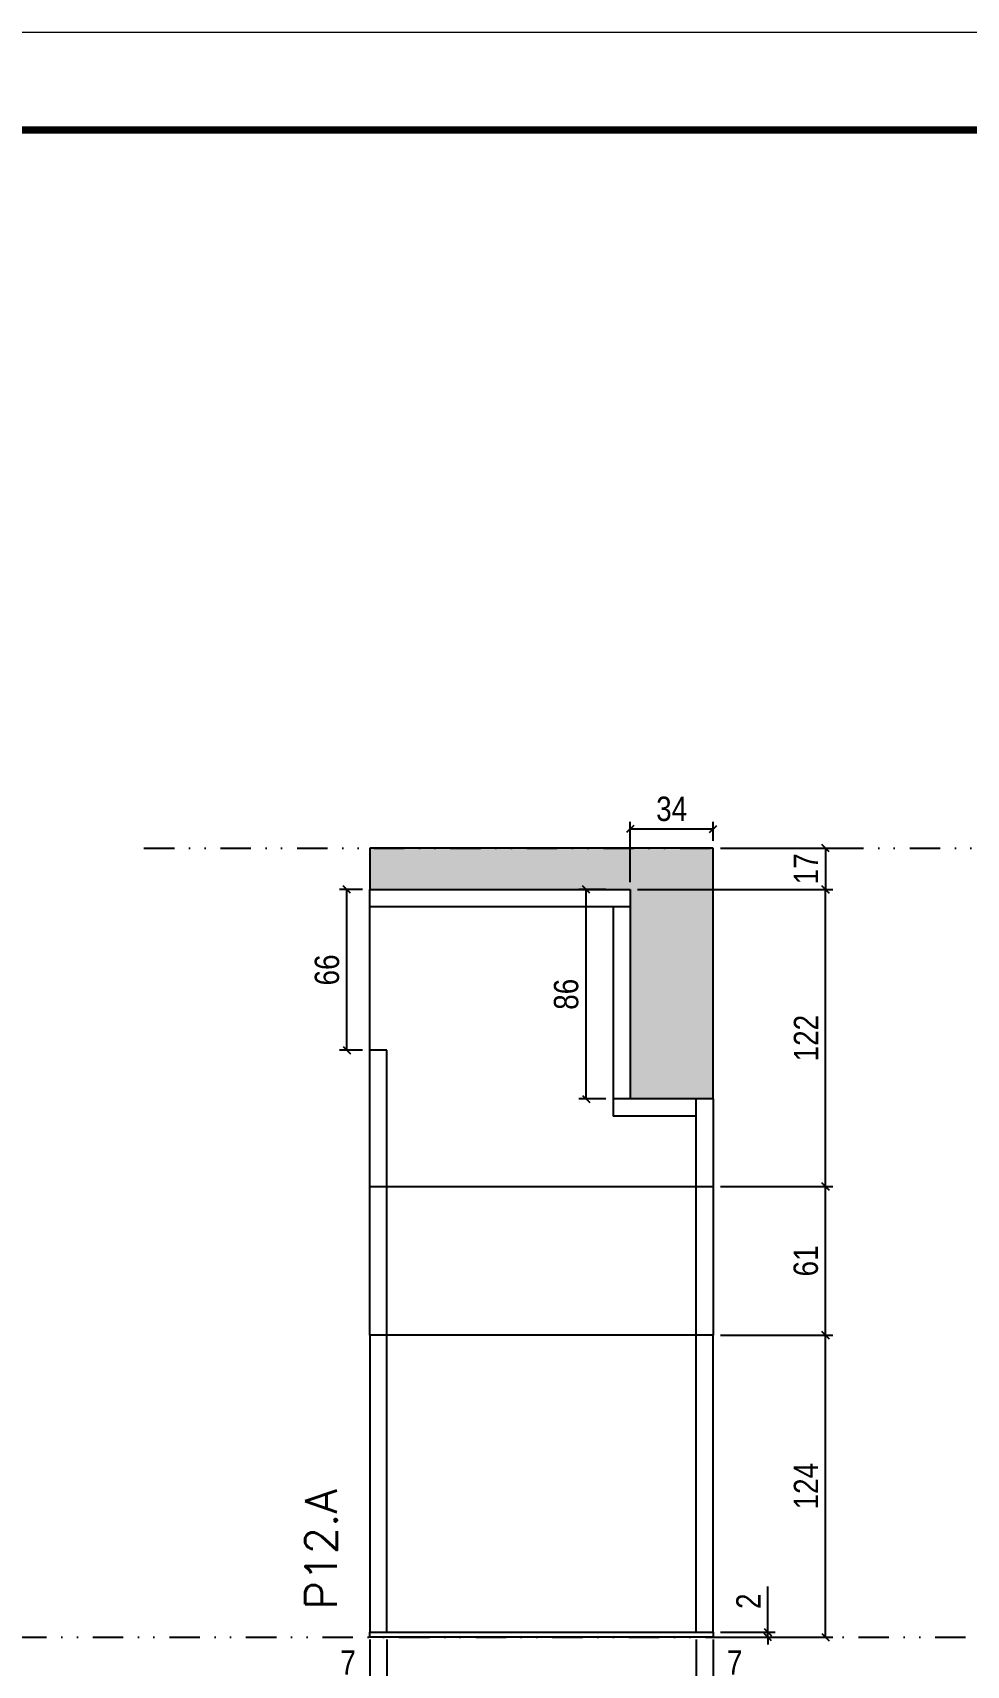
# Model space of a CAD drawing. Extents: x 13770 to 23315, y 867 to 16997.
# Drawn here: x 17928 to 18311, y 11584 to 12254 of the extents above; entities that cross this region are included whole.
import ezdxf

# ---------------------------------------------------------------- set-up
doc = ezdxf.new("R2010")
doc.units = 0
for name, pattern in [('DASHED', [0.75, 0.5, -0.25]), ('DIVIDE2', [0.625, 0.25, -0.125, 0, -0.125, 0, -0.125]), ('HIDDEN', [0.375, 0.25, -0.125])]:
    doc.linetypes.add(name, pattern=pattern)
for name, color, linetype in [('COTA', 241, 'Continuous'), ('Nível', 160, 'Continuous'), ('Painéis', 200, 'Continuous'), ('SARR_2.2x7', 40, 'Continuous'), ('Sarrafo de Pressão', 42, 'HIDDEN')]:
    doc.layers.add(name, color=color, linetype=linetype)
for name, color, linetype, lineweight in [('Folhas', 255, 'Continuous', 9), ('SARRAFO DE PRESSAO', 251, 'DASHED', 9), ('Texto Seção', 7, 'Continuous', 15)]:
    doc.layers.add(name, color=color, linetype=linetype, lineweight=lineweight)
doc.styles.add('COTA TECNICA', font='techl___.ttf', dxfattribs={"height": 10})
doc.styles.add('COTA TECNICA-50', font='techl___.ttf', dxfattribs={"height": 10})
doc.styles.add('REGUA-120', font='ROMANS.shx', dxfattribs={"height": 15})
doc.dimstyles.new('COTA PAINEL-50', dxfattribs={"dimtxt": 10, "dimasz": 3, "dimexe": 3, "dimexo": 3, "dimgap": 3, "dimtad": 1, "dimdec": 1, "dimzin": 12, "dimdsep": 46, "dimtxsty": 'COTA TECNICA-50', "dimblk1": 'OBLIQUE', "dimblk2": 'OBLIQUE', "dimsah": 1, "dimcen": 0.9, "dimclrd": 4, "dimclre": 4, "dimclrt": 240, "dimadec": 1, "dimazin": 3, "dimtfac": 1, "dimtdec": 1, "dimtmove": 0, "dimatfit": 3, "dimfxl": 1, "dimtolj": 1, "dimtzin": 12, "dimarcsym": 0})
doc.dimstyles.new('PAINEL', dxfattribs={"dimtxt": 10, "dimasz": 3, "dimexe": 3, "dimexo": 3, "dimgap": 3, "dimtad": 1, "dimdec": 1, "dimzin": 12, "dimdsep": 46, "dimtxsty": 'COTA TECNICA', "dimblk1": 'OBLIQUE', "dimblk2": 'OBLIQUE', "dimsah": 1, "dimcen": 0.9, "dimclrd": 4, "dimclre": 4, "dimclrt": 240, "dimadec": 1, "dimazin": 3, "dimtfac": 1, "dimtdec": 1, "dimtmove": 0, "dimatfit": 3, "dimfxl": 1, "dimtolj": 1, "dimtzin": 12, "dimarcsym": 0})

# ---------------------------------------------------------------- blocks, each defined once
blk = doc.blocks.new('9999999999')
at = {"layer": 'Folhas'}
blk.add_lwpolyline([(98138.98, 34190.21), (99623.98, 34190.21), (99623.98, 35240.21), (98138.98, 35240.21)], close=True, dxfattribs=at)
at = {"layer": 'Folhas', "color": 30, "const_width": 3}
blk.add_lwpolyline([(98213.98, 34230.21), (99583.98, 34230.21), (99583.98, 35200.21), (98213.98, 35200.21)], close=True, dxfattribs=at)
blk = doc.blocks.new('_Oblique')
at = {"color": 0, "linetype": 'ByBlock', "lineweight": -2}
blk.add_line((-0.5, -0.5), (0.5, 0.5), dxfattribs=at)
blk = doc.blocks.new('*D782')
at = {"layer": 'COTA', "color": 4, "lineweight": -2, "transparency": 16777216}
for p, q in [((18066.13, 11594.3), (18066.13, 11540.13)), ((18207.13, 11594.3), (18207.13, 11540.13)), ((18066.13, 11543.13), (18207.13, 11543.13))]:
    blk.add_line(p, q, dxfattribs=at)
at = {"layer": 'Defpoints', "color": 0, "transparency": 16777216}
for p in [(18066.13, 11597.3), (18207.13, 11597.3), (18207.13, 11543.13)]:
    blk.add_point(p, dxfattribs=at)
at = {"layer": 'COTA', "color": 4, "lineweight": -2, "transparency": 16777216, "xscale": 3, "yscale": 3, "zscale": 3, "rotation": 180}
blk.add_blockref('_Oblique', (18066.13, 11543.13), dxfattribs=at)
at = {"layer": 'COTA', "color": 4, "lineweight": -2, "transparency": 16777216, "xscale": 3, "yscale": 3, "zscale": 3}
blk.add_blockref('_Oblique', (18207.13, 11543.13), dxfattribs=at)
at = {"layer": 'COTA', "color": 240, "transparency": 16777216, "insert": (18136.63, 11551.2), "char_height": 10, "attachment_point": 5, "style": 'COTA TECNICA'}
blk.add_mtext('\\A1;141', dxfattribs=at)
blk = doc.blocks.new('*D783')
at = {"layer": 'COTA', "color": 4, "lineweight": -2, "transparency": 16777216}
for p, q in [((18210.13, 11719.3), (18256.37, 11719.3)), ((18253.37, 11595.3), (18253.37, 11719.3)), ((18210.13, 11595.3), (18256.37, 11595.3))]:
    blk.add_line(p, q, dxfattribs=at)
at = {"layer": 'Defpoints', "color": 0, "transparency": 16777216}
for p in [(18207.13, 11719.3), (18253.37, 11719.3), (18207.13, 11595.3)]:
    blk.add_point(p, dxfattribs=at)
at = {"layer": 'COTA', "color": 4, "lineweight": -2, "transparency": 16777216, "xscale": 3, "yscale": 3, "zscale": 3}
for p, rotation in [((18253.37, 11719.3), 90), ((18253.37, 11595.3), 270)]:
    blk.add_blockref('_Oblique', p, dxfattribs=dict(at, rotation=rotation))
at = {"layer": 'COTA', "color": 240, "transparency": 16777216, "insert": (18245.3, 11657.3), "char_height": 10, "attachment_point": 5, "rotation": 90, "style": 'COTA TECNICA-50'}
blk.add_mtext('\\A1;124', dxfattribs=at)
blk = doc.blocks.new('*D784')
at = {"layer": 'COTA', "color": 4, "lineweight": -2, "transparency": 16777216}
for p, q in [((18229.66, 11597.3), (18229.66, 11616.1)), ((18210.13, 11597.3), (18232.66, 11597.3)), ((18210.13, 11595.3), (18232.66, 11595.3)), ((18229.66, 11595.3), (18229.66, 11597.3)), ((18229.66, 11595.3), (18229.66, 11592.3))]:
    blk.add_line(p, q, dxfattribs=at)
at = {"layer": 'Defpoints', "color": 0, "transparency": 16777216}
for p in [(18207.13, 11597.3), (18207.13, 11595.3), (18229.66, 11595.3)]:
    blk.add_point(p, dxfattribs=at)
at = {"layer": 'COTA', "color": 4, "lineweight": -2, "transparency": 16777216, "xscale": 3, "yscale": 3, "zscale": 3}
for p, rotation in [((18229.66, 11597.3), 270), ((18229.66, 11595.3), 90)]:
    blk.add_blockref('_Oblique', p, dxfattribs=dict(at, rotation=rotation))
at = {"layer": 'COTA', "color": 240, "transparency": 16777216, "insert": (18221.66, 11610.05), "char_height": 10, "attachment_point": 5, "rotation": 90, "style": 'COTA TECNICA-50'}
blk.add_mtext('\\A1;2', dxfattribs=at)
blk = doc.blocks.new('*D785')
at = {"layer": 'COTA', "color": 4, "linetype": 'ByBlock', "lineweight": -2, "transparency": 16777216}
for p, q in [((18176.13, 11902.3), (18256.37, 11902.3)), ((18253.37, 11780.3), (18253.37, 11902.3)), ((18210.13, 11780.3), (18256.37, 11780.3))]:
    blk.add_line(p, q, dxfattribs=at)
at = {"layer": 'Defpoints', "color": 0, "linetype": 'ByBlock', "transparency": 16777216}
for p in [(18173.13, 11902.3), (18253.37, 11902.3), (18207.13, 11780.3)]:
    blk.add_point(p, dxfattribs=at)
at = {"layer": 'COTA', "color": 4, "linetype": 'ByBlock', "lineweight": -2, "transparency": 16777216, "xscale": 3, "yscale": 3, "zscale": 3}
for p, rotation in [((18253.37, 11902.3), 90), ((18253.37, 11780.3), 270)]:
    blk.add_blockref('_Oblique', p, dxfattribs=dict(at, rotation=rotation))
at = {"layer": 'COTA', "color": 240, "linetype": 'ByBlock', "transparency": 16777216, "insert": (18245.31, 11841.3), "char_height": 10, "attachment_point": 5, "rotation": 90, "style": 'COTA TECNICA'}
blk.add_mtext('\\A1;122', dxfattribs=at)
blk = doc.blocks.new('*D786')
at = {"layer": 'COTA', "color": 4, "lineweight": -2, "transparency": 16777216}
for p, q in [((18073.13, 11594.3), (18073.13, 11573.79)), ((18066.13, 11592.3), (18066.13, 11573.79)), ((18066.13, 11576.79), (18051.4, 11576.79)), ((18073.13, 11576.79), (18066.13, 11576.79))]:
    blk.add_line(p, q, dxfattribs=at)
at = {"layer": 'Defpoints', "color": 0, "transparency": 16777216}
for p in [(18066.13, 11595.3), (18073.13, 11597.3), (18066.13, 11576.79)]:
    blk.add_point(p, dxfattribs=at)
at = {"layer": 'COTA', "color": 4, "lineweight": -2, "transparency": 16777216, "xscale": 3, "yscale": 3, "zscale": 3, "rotation": 180}
blk.add_blockref('_Oblique', (18066.13, 11576.79), dxfattribs=at)
at = {"layer": 'COTA', "color": 4, "lineweight": -2, "transparency": 16777216, "xscale": 3, "yscale": 3, "zscale": 3}
blk.add_blockref('_Oblique', (18073.13, 11576.79), dxfattribs=at)
at = {"layer": 'COTA', "color": 240, "transparency": 16777216, "insert": (18057.26, 11584.87), "char_height": 10, "attachment_point": 5, "style": 'COTA TECNICA-50'}
blk.add_mtext('\\A1;7', dxfattribs=at)
blk = doc.blocks.new('*D787')
at = {"layer": 'COTA', "color": 4, "lineweight": -2, "transparency": 16777216}
for p, q in [((18200.13, 11594.3), (18200.13, 11573.79)), ((18207.13, 11592.3), (18207.13, 11573.79)), ((18200.13, 11576.79), (18207.13, 11576.79)), ((18207.13, 11576.79), (18221.86, 11576.79))]:
    blk.add_line(p, q, dxfattribs=at)
at = {"layer": 'Defpoints', "color": 0, "transparency": 16777216}
for p in [(18200.13, 11597.3), (18207.13, 11595.3), (18207.13, 11576.79)]:
    blk.add_point(p, dxfattribs=at)
at = {"layer": 'COTA', "color": 4, "lineweight": -2, "transparency": 16777216, "xscale": 3, "yscale": 3, "zscale": 3, "rotation": 180}
blk.add_blockref('_Oblique', (18200.13, 11576.79), dxfattribs=at)
at = {"layer": 'COTA', "color": 4, "lineweight": -2, "transparency": 16777216, "xscale": 3, "yscale": 3, "zscale": 3}
blk.add_blockref('_Oblique', (18207.13, 11576.79), dxfattribs=at)
at = {"layer": 'COTA', "color": 240, "transparency": 16777216, "insert": (18216, 11584.87), "char_height": 10, "attachment_point": 5, "style": 'COTA TECNICA-50'}
blk.add_mtext('\\A1;7', dxfattribs=at)
blk = doc.blocks.new('*D788')
at = {"layer": 'COTA', "color": 4, "lineweight": -2, "transparency": 16777216}
for p, q in [((18210.13, 11919.3), (18256.37, 11919.3)), ((18253.37, 11919.3), (18253.37, 11902.3)), ((18176.13, 11902.3), (18256.37, 11902.3))]:
    blk.add_line(p, q, dxfattribs=at)
at = {"layer": 'Defpoints', "color": 0, "transparency": 16777216}
for p in [(18207.13, 11919.3), (18173.13, 11902.3), (18253.37, 11902.3)]:
    blk.add_point(p, dxfattribs=at)
at = {"layer": 'COTA', "color": 4, "lineweight": -2, "transparency": 16777216, "xscale": 3, "yscale": 3, "zscale": 3}
for p, rotation in [((18253.37, 11919.3), 90), ((18253.37, 11902.3), 270)]:
    blk.add_blockref('_Oblique', p, dxfattribs=dict(at, rotation=rotation))
at = {"layer": 'COTA', "color": 240, "transparency": 16777216, "insert": (18245.3, 11910.8), "char_height": 10, "attachment_point": 5, "rotation": 90, "style": 'COTA TECNICA'}
blk.add_mtext('\\A1;17', dxfattribs=at)
blk = doc.blocks.new('*D797')
at = {"layer": 'COTA', "color": 4, "lineweight": -2, "transparency": 16777216}
for p, q in [((18063.13, 11902.3), (18053.71, 11902.3)), ((18056.71, 11836.3), (18056.71, 11902.3)), ((18063.13, 11836.3), (18053.71, 11836.3))]:
    blk.add_line(p, q, dxfattribs=at)
at = {"layer": 'Defpoints', "color": 0, "transparency": 16777216}
for p in [(18056.71, 11902.3), (18066.13, 11902.3), (18066.13, 11836.3)]:
    blk.add_point(p, dxfattribs=at)
at = {"layer": 'COTA', "color": 4, "lineweight": -2, "transparency": 16777216, "xscale": 3, "yscale": 3, "zscale": 3}
for p, rotation in [((18056.71, 11902.3), 90), ((18056.71, 11836.3), 270)]:
    blk.add_blockref('_Oblique', p, dxfattribs=dict(at, rotation=rotation))
at = {"layer": 'COTA', "color": 240, "transparency": 16777216, "insert": (18048.61, 11869.3), "char_height": 10, "attachment_point": 5, "rotation": 90, "style": 'COTA TECNICA'}
blk.add_mtext('\\A1;66', dxfattribs=at)
blk = doc.blocks.new('*D798')
at = {"layer": 'COTA', "color": 4, "lineweight": -2, "transparency": 16777216}
for p, q in [((18210.13, 11780.3), (18256.37, 11780.3)), ((18253.37, 11719.3), (18253.37, 11780.3)), ((18210.13, 11719.3), (18256.37, 11719.3))]:
    blk.add_line(p, q, dxfattribs=at)
at = {"layer": 'Defpoints', "color": 0, "transparency": 16777216}
for p in [(18207.13, 11780.3), (18253.37, 11780.3), (18207.13, 11719.3)]:
    blk.add_point(p, dxfattribs=at)
at = {"layer": 'COTA', "color": 4, "lineweight": -2, "transparency": 16777216, "xscale": 3, "yscale": 3, "zscale": 3}
for p, rotation in [((18253.37, 11780.3), 90), ((18253.37, 11719.3), 270)]:
    blk.add_blockref('_Oblique', p, dxfattribs=dict(at, rotation=rotation))
at = {"layer": 'COTA', "color": 240, "transparency": 16777216, "insert": (18245.27, 11749.8), "char_height": 10, "attachment_point": 5, "rotation": 90, "style": 'COTA TECNICA'}
blk.add_mtext('\\A1;61', dxfattribs=at)
blk = doc.blocks.new('*D799')
at = {"layer": 'COTA', "color": 4, "lineweight": -2, "transparency": 16777216}
for p, q in [((18173.13, 11905.3), (18173.13, 11930.18)), ((18207.13, 11922.3), (18207.13, 11930.18)), ((18173.13, 11927.18), (18207.13, 11927.18))]:
    blk.add_line(p, q, dxfattribs=at)
at = {"layer": 'Defpoints', "color": 0, "transparency": 16777216}
for p in [(18207.13, 11927.18), (18207.13, 11919.3), (18173.13, 11902.3)]:
    blk.add_point(p, dxfattribs=at)
at = {"layer": 'COTA', "color": 4, "lineweight": -2, "transparency": 16777216, "xscale": 3, "yscale": 3, "zscale": 3, "rotation": 180}
blk.add_blockref('_Oblique', (18173.13, 11927.18), dxfattribs=at)
at = {"layer": 'COTA', "color": 4, "lineweight": -2, "transparency": 16777216, "xscale": 3, "yscale": 3, "zscale": 3}
blk.add_blockref('_Oblique', (18207.13, 11927.18), dxfattribs=at)
at = {"layer": 'COTA', "color": 240, "transparency": 16777216, "insert": (18190.13, 11935.4), "char_height": 10, "attachment_point": 5, "style": 'COTA TECNICA'}
blk.add_mtext('\\A1;34', dxfattribs=at)
blk = doc.blocks.new('*D800')
at = {"layer": 'COTA', "color": 4, "lineweight": -2, "transparency": 16777216}
for p, q in [((18163.13, 11902.3), (18151.97, 11902.3)), ((18154.97, 11816.3), (18154.97, 11902.3)), ((18163.13, 11816.3), (18151.97, 11816.3))]:
    blk.add_line(p, q, dxfattribs=at)
at = {"layer": 'Defpoints', "color": 0, "transparency": 16777216}
for p in [(18154.97, 11902.3), (18166.13, 11902.3), (18166.13, 11816.3)]:
    blk.add_point(p, dxfattribs=at)
at = {"layer": 'COTA', "color": 4, "lineweight": -2, "transparency": 16777216, "xscale": 3, "yscale": 3, "zscale": 3}
for p, rotation in [((18154.97, 11902.3), 90), ((18154.97, 11816.3), 270)]:
    blk.add_blockref('_Oblique', p, dxfattribs=dict(at, rotation=rotation))
at = {"layer": 'COTA', "color": 240, "transparency": 16777216, "insert": (18146.84, 11859.3), "char_height": 10, "attachment_point": 5, "rotation": 90, "style": 'COTA TECNICA'}
blk.add_mtext('\\A1;86', dxfattribs=at)

msp = doc.modelspace()

# ---------------------------------------------------------------- hatches: boundary and pattern name
at = {"layer": 'COTA'}
h = msp.add_hatch(dxfattribs=at)
h.set_pattern_fill('AR-CONC', color=256, scale=0.03)
h.set_pattern_definition([(50, (1497.0594, 0), (5.4655401, -0.4781726), [0.5715, -6.2865]), (355, (1497.0594, 0), (-1.0573026, 5.7317054), [0.4572, -5.0292175]), (100.451445, (1497.515, -0.04), (4.4082374, 5.2535326), [0.4857003, -5.3427073]), (46.1842, (1497.0594, 1.524), (8.1323712, -1.2612698), [0.85725, -9.42975]), (96.635558, (1497.737, 1.419), (7.122124, 7.4227837), [0.7285507, -8.0140682]), (351.18415, (1497.059, 1.524), (7.122124, 7.4227837), [0.685799, -7.543792]), (21, (1497.8214, 1.143), (4.5484317, -3.0679559), [0.5715, -6.2865]), (326, (1497.8214, 1.143), (1.8540609, 5.525639), [0.4572, -5.0292]), (71.451445, (1498.2004, 0.8873), (6.4024926, 2.457683), [0.4857003, -5.3426981]), (37.5, (1497.0594, 0), (0.0926581, 2.53665117), [0, -4.96824, 0, -5.1054, 0, -5.04825]), (7.5, (1497.0594, 0), (2.00458988, 3.00541724), [0, -2.91084, 0, -4.85394, 0, -1.92405]), (327.5, (1495.3601, 0), (4.06771786, -0.17186232), [0, -1.905, 0, -5.9436, 0, -7.8867]), (317.5, (1494.598, 0), (4.44387544, 0.76279473), [0, -2.4765, 0, -3.94716, 0, -5.6007])])
h.paths.add_polyline_path([(18207.13, 11919.3), (18066.13, 11919.3), (18066.13, 11902.3), (18173.13, 11902.3), (18173.13, 11816.3), (18207.13, 11816.3)])

# ---------------------------------------------------------------- linework, layer by layer
at = {"layer": 'COTA', "linetype": 'ByBlock'}
for p, q in [((18207.13, 11919.3), (18066.13, 11919.3)), ((18066.13, 11919.3), (18066.13, 11902.3)), ((18207.13, 11816.3), (18207.13, 11919.3)), ((18073.13, 11836.3), (18066.13, 11836.3))]:
    msp.add_line(p, q, dxfattribs=at)
at = {"layer": 'COTA'}
for p, q in [((18173.13, 11816.3), (18166.13, 11816.3)), ((18166.13, 11816.3), (18166.13, 11809.3))]:
    msp.add_line(p, q, dxfattribs=at)
at = {"layer": 'Nível', "color": 4, "linetype": 'DIVIDE2', "ltscale": 50}
for p, q in [((17973.41, 11919.3), (21112.79, 11919.3)), ((13769.54, 11595.3), (21112.79, 11595.3))]:
    msp.add_line(p, q, dxfattribs=at)
at = {"layer": 'Painéis'}
for p, q in [((18066.13, 11902.3), (18173.13, 11902.3)), ((18066.13, 11719.3), (18066.13, 11902.3)), ((18173.13, 11902.3), (18173.13, 11816.3)), ((18207.13, 11816.3), (18173.13, 11816.3)), ((18207.13, 11816.3), (18207.13, 11719.3)), ((18066.13, 11780.3), (18207.13, 11780.3)), ((18207.13, 11719.3), (18066.13, 11719.3))]:
    msp.add_line(p, q, dxfattribs=at)
for points in [[(18066.13, 11597.3), (18207.13, 11597.3), (18207.13, 11719.3), (18066.13, 11719.3)], [(18066.13, 11597.3), (18207.13, 11597.3), (18207.13, 11595.3), (18066.13, 11595.3)]]:
    msp.add_lwpolyline(points, close=True, dxfattribs=at)
at = {"layer": 'SARR_2.2x7'}
for p, q in [((18066.13, 11895.3), (18173.13, 11895.3)), ((18166.13, 11895.3), (18166.13, 11816.3)), ((18200.13, 11809.3), (18166.13, 11809.3))]:
    msp.add_line(p, q, dxfattribs=at)
at = {"layer": 'Sarrafo de Pressão'}
for p, q in [((18073.13, 11780.3), (18073.13, 11836.3)), ((18200.13, 11780.3), (18200.13, 11816.3)), ((18073.13, 11719.3), (18073.13, 11780.3)), ((18200.13, 11719.3), (18200.13, 11780.3)), ((18073.13, 11597.3), (18073.13, 11719.3)), ((18200.13, 11597.3), (18200.13, 11719.3))]:
    msp.add_line(p, q, dxfattribs=at)

# ---------------------------------------------------------------- block references
at = {"layer": 'SARRAFO DE PRESSAO', "color": 6, "linetype": 'ByBlock'}
msp.add_blockref('9999999999', (-80569.48, -22985.99), dxfattribs=at)

# ---------------------------------------------------------------- texts
at = {"layer": 'Texto Seção', "insert": (18052.66, 11606.55), "char_height": 13, "width": 285.3299, "attachment_point": 7, "rotation": 90, "style": 'REGUA-120'}
msp.add_mtext('P12.A', dxfattribs=at)

# ---------------------------------------------------------------- dimensions: what is measured, and where the dimension line sits
at = {"layer": 'COTA'}
for base, p1, p2, dimstyle, picture, middle in [((18207.13, 11927.18), (18173.13, 11902.3), (18207.13, 11919.3), 'PAINEL', '*D799', (18190.13, 11935.4)), ((18207.13, 11576.79), (18200.13, 11597.3), (18207.13, 11595.3), 'COTA PAINEL-50', '*D787', (18216, 11584.87))]:
    dim = msp.add_linear_dim(base=base, p1=p1, p2=p2, dimstyle=dimstyle, dxfattribs=at)
    dim.commit()
    dim.dimension.update_dxf_attribs({"geometry": picture, "text_midpoint": middle})
for base, p1, p2, angle, dimstyle, picture, middle in [((18253.37, 11902.3), (18207.13, 11919.3), (18173.13, 11902.3), 90, 'PAINEL', '*D788', (18245.3, 11910.8)), ((18056.71, 11902.3), (18066.13, 11836.3), (18066.13, 11902.3), 90, 'PAINEL', '*D797', (18048.61, 11869.3)), ((18154.97, 11902.3), (18166.13, 11816.3), (18166.13, 11902.3), 90, 'PAINEL', '*D800', (18146.84, 11859.3)), ((18253.37, 11780.3), (18207.13, 11719.3), (18207.13, 11780.3), 90, 'PAINEL', '*D798', (18245.27, 11749.8)), ((18253.37, 11719.3), (18207.13, 11595.3), (18207.13, 11719.3), 90, 'COTA PAINEL-50', '*D783', (18245.3, 11657.3)), ((18066.13, 11576.79), (18073.13, 11597.3), (18066.13, 11595.3), 180, 'COTA PAINEL-50', '*D786', (18057.26, 11584.87))]:
    dim = msp.add_linear_dim(base=base, p1=p1, p2=p2, angle=angle, dimstyle=dimstyle, dxfattribs=at)
    dim.commit()
    dim.dimension.update_dxf_attribs({"geometry": picture, "text_midpoint": middle})
at = {"layer": 'COTA', "linetype": 'ByBlock'}
dim = msp.add_linear_dim(base=(18253.37, 11902.3), p1=(18207.13, 11780.3), p2=(18173.13, 11902.3), angle=90, dimstyle='PAINEL', dxfattribs=at)
dim.commit()
dim.dimension.update_dxf_attribs({"geometry": '*D785', "text_midpoint": (18245.31, 11841.3)})
at = {"layer": 'COTA'}
dim = msp.add_linear_dim(base=(18229.66, 11595.3), p1=(18207.13, 11597.3), p2=(18207.13, 11595.3), angle=90, dimstyle='COTA PAINEL-50', dxfattribs=at)
dim.commit()
dim.dimension.update_dxf_attribs({"geometry": '*D784', "text_midpoint": (18229.66, 11610.05), "dimtype": 160})
dim = msp.add_linear_dim(base=(18207.13, 11543.13), p1=(18066.13, 11597.3), p2=(18207.13, 11597.3), dimstyle='PAINEL', override={"dimarcsym": 2}, dxfattribs=at)
dim.commit()
dim.dimension.update_dxf_attribs({"geometry": '*D782', "text_midpoint": (18136.63, 11551.2)})

doc.saveas('drawing.dxf')
